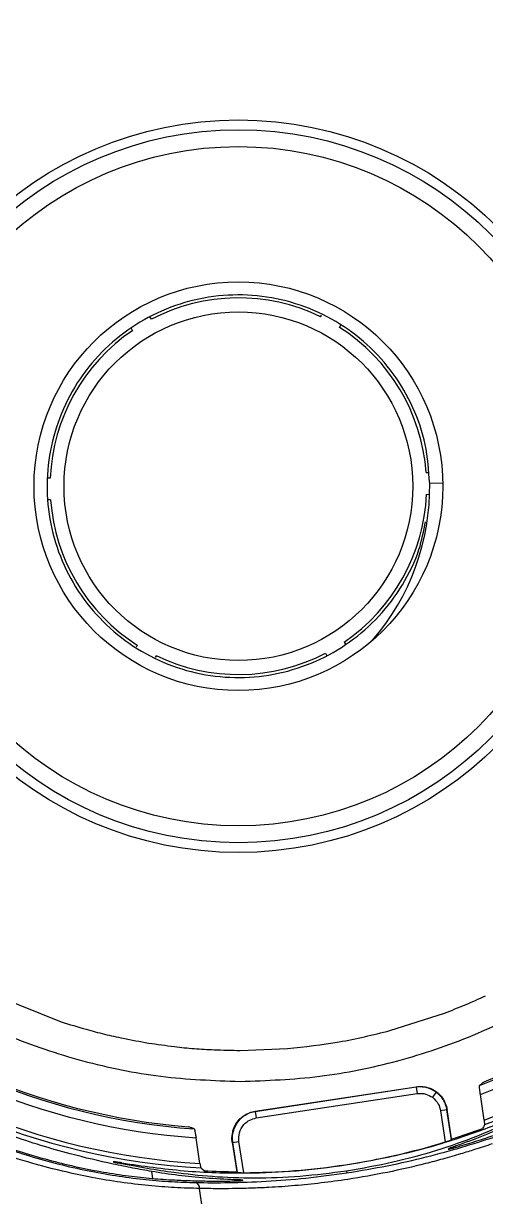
# Model space of a CAD drawing. Extents: x -51 to 27, y -13 to 136.
# Drawn here: x -39.43 to -37.31, y 42.49 to 47.88 of the extents above; entities that cross this region are included whole.
import ezdxf

# ---------------------------------------------------------------- set-up
doc = ezdxf.new("R2010")
doc.units = 0
doc.header["$MEASUREMENT"] = 0
doc.layers.add('GEOMETRY', color=2, linetype='Continuous', lineweight=25)

# ---------------------------------------------------------------- blocks, each defined once
blk = doc.blocks.new('2026 MONTERREY-BLOOM')
at = {"layer": 'GEOMETRY'}
for p, q in [((-27.1644, -37.1935), (-27.1711, -37.1823)), ((-26.3863, -37.1821), (-26.3818, -37.174)), ((-26.299, -37.2309), (-26.2934, -37.2209)), ((-27.2503, -37.2448), (-27.255, -37.2368)), ((-27.6294, -37.9243), (-27.6418, -37.9245)), ((-25.9001, -37.899), (-25.89, -37.8988)), ((-25.8241, -37.9479), (-25.8841, -37.9488)), ((-27.628, -38.0243), (-27.6375, -38.0244)), ((-25.8986, -37.999), (-25.8845, -37.9988)), ((-27.2291, -38.6924), (-27.2344, -38.7019)), ((-26.2778, -38.6785), (-26.2717, -38.6887)), ((-27.1417, -38.7412), (-27.1468, -38.7503)), ((-26.3637, -38.7298), (-26.3586, -38.7382)), ((-27.9257, -40.2855), (-27.5795, -40.426)), ((-26.0668, -40.4662), (-25.8155, -40.3852)), ((-26.7555, -40.5572), (-26.5384, -40.5483)), ((-26.6876, -40.8375), (-25.9462, -40.7245)), ((-25.947, -40.7257), (-26.6864, -40.8383)), ((-25.9462, -40.7245), (-25.947, -40.7257)), ((-25.947, -40.7257), (-25.9425, -40.7553)), ((-26.6819, -40.8679), (-25.9425, -40.7553)), ((-25.8542, -40.7485), (-25.8719, -40.7727)), ((-25.633, -40.8781), (-25.651, -40.7597)), ((-26.6864, -40.8383), (-26.6876, -40.8375)), ((-26.6864, -40.8383), (-26.6819, -40.8679)), ((-25.8047, -40.8304), (-25.8343, -40.8349)), ((-25.8343, -40.8349), (-25.8125, -40.9784)), ((-25.8047, -40.8304), (-25.8038, -40.8293)), ((-25.7837, -40.9679), (-25.8047, -40.8304)), ((-25.7832, -40.9646), (-25.8038, -40.8293)), ((-26.9408, -41.0773), (-26.9589, -40.9589)), ((-26.7923, -40.9798), (-26.7912, -40.9807)), ((-26.7923, -40.9798), (-26.7717, -41.1152)), ((-26.7912, -40.9807), (-26.7615, -40.9761)), ((-26.7912, -40.9807), (-26.7702, -41.1181)), ((-26.7397, -41.1197), (-26.7615, -40.9761)), ((-25.7622, -41.0043), (-25.7632, -40.9968)), ((-27.1576, -41.1464), (-27.1627, -41.1141)), ((-26.2709, -41.083), (-26.2707, -41.0842)), ((-26.2664, -41.1124), (-26.2652, -41.1205)), ((-26.7813, -41.1518), (-26.78, -41.1593)), ((-26.8148, -42.0655), (-26.9426, -41.1923))]:
    blk.add_line(p, q, dxfattribs=at)
at = {"layer": 'GEOMETRY', "flags": 128}
for points in [[(-25.6309, -40.8986), (-25.6365, -40.9082), (-25.641, -40.9158)], [(-25.7837, -40.9679), (-25.7834, -40.966), (-25.7832, -40.9646)], [(-26.922, -41.1109), (-26.9303, -41.1034), (-26.9368, -41.0975)], [(-26.7717, -41.1152), (-26.7709, -41.1168), (-26.7702, -41.1181)]]:
    blk.add_lwpolyline(points, dxfattribs=at)
at = {"layer": 'GEOMETRY'}
for radius in [1.685, 1.64, 1.5625, 0.94, 0.802]:
    blk.add_circle((-26.764, -37.9616), radius, dxfattribs=at)
for centre, radius, start, end in [((-26.7555, -37.9016), 3.201, 290.5678, 86.753), ((-26.7555, -37.9016), 3.181, 290.6619, 86.6589), ((-26.7555, -37.9016), 3.064, 291.1274, 86.1934), ((-26.7555, -37.9016), 3.201, 110.5678, 266.753), ((-26.7555, -37.9016), 3.024, 291.335, 85.9858), ((-26.7555, -37.9016), 3.016, 291.84, 85.4808), ((-26.7555, -37.9016), 3.181, 110.6619, 266.6589), ((-26.7555, -37.9016), 3.064, 111.1274, 266.1934), ((-26.7555, -37.9016), 3.024, 111.335, 265.9858), ((-26.7555, -37.9016), 3.016, 111.84, 265.4808), ((-26.764, -37.9616), 0.8662, 64.148, 117.5297), ((-26.764, -37.9616), 0.8662, 4.148, 57.5297), ((-26.764, -37.9616), 0.8662, 124.148, 177.5297), ((-26.964, -37.9646), 1.08, 319.1891, 0.8388), ((-26.764, -37.9616), 0.8662, 184.148, 237.5297), ((-26.764, -37.9616), 0.8662, 304.148, 357.5297), ((-26.764, -37.9616), 0.8662, 244.148, 297.5297), ((-26.7555, -37.9016), 3.2136, 287.6102, 290.2918), ((-26.7555, -37.9016), 3.2181, 278.6604, 287.0396), ((-26.7555, -37.9016), 3.2136, 267.029, 269.7106), ((-26.7555, -37.9016), 3.2181, 270.2812, 278.6604), ((-26.9688, -41.19), 0.0263, 355.0374, 71.2971)]:
    blk.add_arc(centre, radius, start, end, dxfattribs=at)
for points, knots in [([(-36.6427, -38.9849), (-36.6428, -38.748), (-36.6429, -38.2513), (-36.6431, -37.4958), (-36.643, -36.7174), (-36.6423, -35.9379), (-36.6409, -35.1552), (-36.6388, -34.37), (-36.6343, -33.1243), (-36.6247, -31.4274), (-36.6007, -28.7277), (-36.5557, -25.4875), (-36.48, -22.0033), (-36.3837, -18.8258), (-36.2694, -15.9518), (-36.1467, -13.5568), (-36.0218, -11.6425), (-35.9083, -10.2086), (-35.8038, -9.1111), (-35.7174, -8.3466), (-35.6715, -7.9173), (-35.5982, -7.4928), (-35.4908, -7.0801), (-35.3398, -6.6435), (-35.1358, -6.1898), (-34.8703, -5.7277), (-34.5603, -5.2943), (-34.2088, -4.8937), (-33.8193, -4.53), (-33.3956, -4.2066), (-32.942, -3.9269), (-32.4916, -3.7075), (-32.0535, -3.5411), (-31.634, -3.4198), (-31.1992, -3.3309), (-30.7502, -3.28), (-30.3002, -3.2288), (-29.6557, -3.1612), (-28.8172, -3.0818), (-27.5048, -2.9746), (-25.9207, -2.8687), (-23.9532, -2.7617), (-21.8759, -2.6679), (-19.6786, -2.5868), (-17.2507, -2.5139), (-14.59, -2.4519), (-11.7055, -2.4029), (-8.8195, -2.3695), (-5.9364, -2.3497), (-3.0548, -2.3416), (-0.5983, -2.3393), (1.4461, -2.34), (3.0915, -2.3423), (4.7536, -2.3465), (6.4156, -2.3534), (8.0545, -2.3645), (10.4077, -2.3864), (13.4813, -2.429), (16.9743, -2.5047), (20.1483, -2.6009), (23.0112, -2.7146), (25.3952, -2.8364), (27.3074, -2.9606), (28.7412, -3.0736), (29.84, -3.1777), (30.6063, -3.2639), (31.0378, -3.31), (31.4634, -3.3805), (31.8765, -3.4857), (32.3137, -3.6341), (32.7687, -3.8357), (33.2323, -4.0987), (33.6676, -4.4064), (34.0701, -4.7558), (34.436, -5.1433), (34.7616, -5.5651), (35.0437, -6.0171), (35.2785, -6.4922), (35.464, -6.9855), (35.6016, -7.491), (35.6829, -8.0099), (35.7387, -8.5338), (35.8146, -9.2299), (35.8967, -10.0974), (36.0051, -11.4079), (36.112, -12.9931), (36.2405, -15.3392), (36.3619, -18.1726), (36.4654, -21.4568), (36.5399, -24.7062), (36.5915, -27.9302), (36.6206, -30.8028), (36.6357, -33.3227), (36.6407, -34.9225), (36.6423, -35.9634), (36.6428, -36.4441), (36.643, -36.9237), (36.6431, -37.4023), (36.643, -37.8963), (36.6429, -38.4238), (36.6428, -38.792), (36.6428, -38.9849)], [0, 0, 0, 0, 0.005138, 0.010771, 0.016381, 0.022015, 0.027673, 0.03335, 0.039042, 0.054682, 0.070145, 0.097582, 0.124946, 0.145709, 0.16651, 0.187309, 0.197707, 0.208103, 0.218498, 0.221609, 0.224784, 0.227857, 0.230942, 0.234019, 0.237865, 0.24171, 0.245555, 0.249401, 0.253246, 0.257092, 0.260938, 0.264783, 0.267936, 0.271088, 0.274241, 0.277546, 0.280882, 0.284062, 0.291597, 0.299143, 0.312612, 0.326021, 0.341866, 0.357701, 0.373696, 0.394533, 0.415407, 0.436247, 0.457116, 0.477921, 0.498728, 0.51038, 0.52225, 0.534405, 0.54642, 0.558287, 0.569942, 0.597446, 0.624936, 0.645697, 0.666299, 0.687058, 0.697455, 0.707849, 0.718242, 0.721382, 0.724571, 0.72765, 0.730727, 0.733804, 0.737651, 0.741498, 0.745344, 0.74919, 0.753036, 0.756881, 0.760725, 0.76457, 0.768352, 0.772136, 0.775907, 0.779727, 0.783559, 0.79109, 0.798621, 0.812071, 0.825537, 0.849567, 0.873561, 0.896782, 0.920041, 0.943476, 0.95907, 0.97468, 0.978164, 0.981639, 0.985104, 0.988563, 0.992016, 0.995816, 1, 1, 1, 1]), ([(-26.7555, -35.1032), (-26.8776, -35.1079), (-27.1218, -35.1171), (-27.4818, -35.1914), (-27.8294, -35.3087), (-28.1587, -35.4713), (-28.4639, -35.6751), (-28.7399, -35.9172), (-28.9819, -36.1932), (-29.1858, -36.4984), (-29.3484, -36.8277), (-29.4657, -37.1753), (-29.54, -37.5353), (-29.5493, -37.7795), (-29.5539, -37.9016)], [0, 0, 0, 0, 0.083333, 0.166667, 0.25, 0.333333, 0.416667, 0.5, 0.583333, 0.666667, 0.75, 0.833333, 0.916667, 1, 1, 1, 1]), ([(-23.957, -37.9016), (-23.9617, -37.7795), (-23.9709, -37.5353), (-24.0452, -37.1753), (-24.1625, -36.8277), (-24.3251, -36.4984), (-24.529, -36.1932), (-24.771, -35.9172), (-25.047, -35.6751), (-25.3522, -35.4713), (-25.6815, -35.3087), (-26.0291, -35.1914), (-26.3891, -35.1171), (-26.6334, -35.1079), (-26.7555, -35.1032)], [0, 0, 0, 0, 0.083333, 0.166667, 0.25, 0.333333, 0.416667, 0.5, 0.583333, 0.666667, 0.75, 0.833333, 0.916667, 1, 1, 1, 1]), ([(-25.8841, -37.9488), (-25.8886, -37.8885), (-25.8975, -37.7689), (-25.9567, -37.5974), (-26.0469, -37.4408), (-26.1678, -37.3061), (-26.3133, -37.1987), (-26.4777, -37.123), (-26.654, -37.0824), (-26.8349, -37.0784), (-27.0128, -37.1111), (-27.1804, -37.1794), (-27.3305, -37.2803), (-27.4572, -37.4095), (-27.5549, -37.5619), (-27.6195, -37.7308), (-27.6487, -37.9093), (-27.6408, -38.0902), (-27.5964, -38.2655), (-27.5174, -38.4283), (-27.4069, -38.5716), (-27.2696, -38.6894), (-27.1113, -38.777), (-26.9384, -38.8305), (-26.7583, -38.8477), (-26.5785, -38.8282), (-26.4062, -38.7724), (-26.2492, -38.6828), (-26.1131, -38.5633), (-26.0054, -38.4183), (-25.9321, -38.2698), (-25.9116, -38.1681), (-25.903, -38.1253)], [0, 0, 0, 0, 0.033796, 0.067121, 0.10089, 0.13471, 0.168043, 0.20178, 0.23562, 0.268968, 0.302671, 0.336528, 0.369898, 0.403563, 0.437432, 0.470833, 0.504455, 0.538334, 0.571772, 0.60535, 0.639233, 0.672717, 0.706245, 0.74013, 0.773665, 0.807143, 0.841026, 0.874609, 0.908042, 0.94192, 0.975548, 1, 1, 1, 1]), ([(-29.5539, -37.9016), (-29.5493, -38.0237), (-29.54, -38.2679), (-29.4657, -38.628), (-29.3484, -38.9756), (-29.1858, -39.3048), (-28.982, -39.6101), (-28.7399, -39.8861), (-28.4639, -40.1281), (-28.1587, -40.332), (-27.8294, -40.4946), (-27.4818, -40.6119), (-27.1218, -40.6862), (-26.8776, -40.6954), (-26.7555, -40.7001)], [0, 0, 0, 0, 0.083333, 0.166667, 0.25, 0.333333, 0.416667, 0.5, 0.583333, 0.666667, 0.75, 0.833333, 0.916667, 1, 1, 1, 1]), ([(-26.7555, -40.7001), (-26.6334, -40.6954), (-26.3891, -40.6862), (-26.0291, -40.6119), (-25.6815, -40.4946), (-25.3522, -40.332), (-25.047, -40.1281), (-24.771, -39.8861), (-24.529, -39.6101), (-24.3251, -39.3048), (-24.1625, -38.9756), (-24.0452, -38.628), (-23.9709, -38.2679), (-23.9617, -38.0237), (-23.957, -37.9016)], [0, 0, 0, 0, 0.0833333, 0.1666667, 0.25, 0.3333333, 0.4166667, 0.5, 0.5833333, 0.6666667, 0.75, 0.8333333, 0.9166667, 1, 1, 1, 1]), ([(-19.8033, -75.3764), (-20.5726, -75.3487), (-22.1071, -75.2936), (-24.4102, -75.1858), (-26.4521, -75.0692), (-28.236, -74.9394), (-29.4096, -74.8337), (-30.2308, -74.7488), (-30.6969, -74.6957), (-31.1616, -74.645), (-31.6218, -74.5543), (-32.0883, -74.4187), (-32.5518, -74.2366), (-33.0066, -74.006), (-33.4377, -73.7331), (-33.8408, -73.4206), (-34.2125, -73.0713), (-34.5493, -72.6882), (-34.8482, -72.2749), (-35.1066, -71.8351), (-35.3065, -71.4059), (-35.4568, -70.9961), (-35.566, -70.6114), (-35.6464, -70.2238), (-35.6951, -69.8245), (-35.7408, -69.4226), (-35.8384, -68.5165), (-35.959, -67.1829), (-36.0842, -65.4161), (-36.1971, -63.4626), (-36.3013, -61.258), (-36.3943, -58.796), (-36.4684, -56.328), (-36.5267, -53.8502), (-36.5772, -51.0384), (-36.6156, -47.8954), (-36.6375, -44.5611), (-36.6425, -42.225), (-36.643, -40.8865), (-36.6431, -40.4064), (-36.643, -39.9263), (-36.6428, -39.4525), (-36.6428, -39.1387), (-36.6427, -38.9849)], [0, 0, 0, 0, 0.0467709, 0.0932958, 0.1400933, 0.1710351, 0.2019709, 0.2116866, 0.2211975, 0.2304811, 0.2400742, 0.2496538, 0.2599664, 0.2702825, 0.2805986, 0.2909143, 0.3012298, 0.311545, 0.3218607, 0.3321766, 0.3424925, 0.3505825, 0.3586781, 0.3667695, 0.3746051, 0.3831066, 0.3913525, 0.429977, 0.4644608, 0.4989699, 0.5488683, 0.598565, 0.6486664, 0.6988989, 0.7491594, 0.8195402, 0.8898842, 0.9517621, 0.9614858, 0.9712096, 0.9809334, 0.9906576, 1, 1, 1, 1]), ([(-25.8155, -40.3852), (-25.7837, -40.3729), (-25.7202, -40.3482), (-25.6583, -40.3199), (-25.6273, -40.3057)], [0, 0, 0, 0, 0.499977, 1, 1, 1, 1]), ([(-28.8652, -40.4004), (-28.8237, -40.4364), (-28.7407, -40.5084), (-28.6044, -40.611), (-28.4591, -40.7089), (-28.3045, -40.8002), (-28.1415, -40.8836), (-27.9857, -40.9518), (-27.8406, -41.0062), (-27.707, -41.0491), (-27.574, -41.0851), (-27.4415, -41.1143), (-27.3124, -41.1366), (-27.1879, -41.1522), (-27.0689, -41.162), (-26.9967, -41.1641), (-26.9604, -41.1651)], [0, 0, 0, 0, 0.083609, 0.167016, 0.249377, 0.333662, 0.416986, 0.499237, 0.562712, 0.624621, 0.687682, 0.749602, 0.812348, 0.874485, 0.93689, 1, 1, 1, 1]), ([(-26.9426, -41.1923), (-26.9803, -41.1913), (-27.0546, -41.1894), (-27.1772, -41.1799), (-27.3047, -41.1646), (-27.4522, -41.1402), (-27.6183, -41.1036), (-27.8015, -41.0513), (-27.9664, -40.9929), (-28.1133, -40.9319), (-28.2402, -40.8723), (-28.3647, -40.8068), (-28.4956, -40.7304), (-28.632, -40.6409), (-28.7731, -40.5375), (-28.8596, -40.4642), (-28.9041, -40.4265)], [0, 0, 0, 0, 0.0636861, 0.1255188, 0.1882386, 0.2503999, 0.3334402, 0.4164764, 0.5007029, 0.5618895, 0.6253001, 0.6864622, 0.7506228, 0.8317691, 0.9134218, 1, 1, 1, 1]), ([(-28.7905, -40.4547), (-28.762, -40.4784), (-28.7051, -40.5257), (-28.612, -40.5958), (-28.5158, -40.6627), (-28.4026, -40.735), (-28.2734, -40.8092), (-28.1241, -40.8843), (-27.9438, -40.9628), (-27.7295, -41.0383), (-27.526, -41.0905), (-27.3686, -41.1203), (-27.255, -41.1369), (-27.1458, -41.1484), (-27.0796, -41.1521), (-27.046, -41.1539)], [0, 0, 0, 0, 0.062662, 0.124976, 0.190098, 0.249531, 0.334712, 0.417565, 0.499497, 0.624823, 0.749641, 0.812015, 0.874684, 0.936589, 1, 1, 1, 1]), ([(-27.5795, -40.426), (-27.5409, -40.4374), (-27.4748, -40.4571), (-27.38, -40.4832), (-27.2845, -40.5038), (-27.2167, -40.5161), (-27.1776, -40.5232)], [0, 0, 0, 0, 0.291832, 0.500119, 0.712264, 1, 1, 1, 1]), ([(-26.5384, -40.5483), (-26.4588, -40.54), (-26.2998, -40.5233), (-26.1444, -40.4852), (-26.0668, -40.4662)], [0, 0, 0, 0, 0.500006, 1, 1, 1, 1]), ([(-27.1627, -41.1141), (-27.1912, -41.1091), (-27.2478, -41.0991), (-27.371, -41.0743), (-27.5136, -41.0405), (-27.6729, -40.9949), (-27.8112, -40.9496), (-27.9361, -40.903), (-28.0484, -40.8566), (-28.1451, -40.8133), (-28.2419, -40.7665), (-28.3352, -40.718), (-28.4264, -40.6671), (-28.5124, -40.616), (-28.5948, -40.5641), (-28.6462, -40.5295), (-28.6719, -40.5122)], [0, 0, 0, 0, 0.062956, 0.124897, 0.250264, 0.333335, 0.416486, 0.50109, 0.561415, 0.625024, 0.684497, 0.750001, 0.812588, 0.874919, 0.937289, 1, 1, 1, 1]), ([(-27.1776, -40.5232), (-27.1378, -40.5288), (-27.0678, -40.5387), (-26.9673, -40.5498), (-26.8663, -40.5549), (-26.7957, -40.5564), (-26.7555, -40.5572)], [0, 0, 0, 0, 0.284689, 0.5, 0.715261, 1, 1, 1, 1]), ([(-25.8542, -40.7485), (-25.868, -40.7405), (-25.8891, -40.7283), (-25.9218, -40.7234), (-25.9386, -40.7249), (-25.947, -40.7257)], [0, 0, 0, 0, 0.485201, 0.739178, 1, 1, 1, 1]), ([(-25.9462, -40.7245), (-25.9425, -40.7241), (-25.9359, -40.7232), (-25.9293, -40.7231), (-25.9264, -40.7231)], [0, 0, 0, 0, 0.560006, 1, 1, 1, 1]), ([(-25.9264, -40.7231), (-25.9133, -40.7244), (-25.8873, -40.727), (-25.8523, -40.7459), (-25.8238, -40.7736), (-25.8135, -40.7978), (-25.8084, -40.8099)], [0, 0, 0, 0, 0.249628, 0.499326, 0.749082, 1, 1, 1, 1]), ([(-25.651, -40.7597), (-25.6518, -40.7545), (-25.6533, -40.7441), (-25.6549, -40.7306), (-25.6555, -40.7228), (-25.6556, -40.7192), (-25.6553, -40.7187), (-25.6552, -40.7184)], [0, 0, 0, 0, 0.249778, 0.499394, 0.748606, 0.875048, 1, 1, 1, 1]), ([(-25.6552, -40.7184), (-25.6512, -40.7152), (-25.6439, -40.7095), (-25.6366, -40.7037), (-25.6335, -40.7012)], [0, 0, 0, 0, 0.560576, 1, 1, 1, 1]), ([(-26.2707, -41.0842), (-26.1758, -41.0673), (-25.9858, -41.0333), (-25.7279, -40.9557), (-25.4955, -40.8679), (-25.3591, -40.8017), (-25.291, -40.7686)], [0, 0, 0, 0, 0.279603, 0.560095, 0.780397, 1, 1, 1, 1]), ([(-25.9425, -40.7553), (-25.9283, -40.7548), (-25.903, -40.7539), (-25.8814, -40.767), (-25.8719, -40.7727)], [0, 0, 0, 0, 0.560019, 1, 1, 1, 1]), ([(-25.8719, -40.7727), (-25.8615, -40.7824), (-25.843, -40.7997), (-25.837, -40.8242), (-25.8343, -40.8349)], [0, 0, 0, 0, 0.559979, 1, 1, 1, 1]), ([(-25.8047, -40.8304), (-25.8065, -40.8221), (-25.81, -40.8056), (-25.8245, -40.7759), (-25.8424, -40.7594), (-25.8542, -40.7485)], [0, 0, 0, 0, 0.260822, 0.514799, 1, 1, 1, 1]), ([(-26.7937, -40.96), (-26.7924, -40.947), (-26.7899, -40.9209), (-26.7709, -40.886), (-26.7432, -40.8574), (-26.719, -40.8472), (-26.7069, -40.842)], [0, 0, 0, 0, 0.249628, 0.499326, 0.749082, 1, 1, 1, 1]), ([(-26.6864, -40.8383), (-26.6948, -40.8401), (-26.7113, -40.8436), (-26.7406, -40.8583), (-26.7708, -40.8859), (-26.7882, -40.923), (-26.7935, -40.9554), (-26.792, -40.9722), (-26.7912, -40.9807)], [0, 0, 0, 0, 0.130413, 0.257402, 0.5, 0.742603, 0.869591, 1, 1, 1, 1]), ([(-26.7069, -40.842), (-26.7034, -40.841), (-26.697, -40.8391), (-26.6904, -40.838), (-26.6876, -40.8375)], [0, 0, 0, 0, 0.559994, 1, 1, 1, 1]), ([(-25.8084, -40.8099), (-25.8073, -40.8135), (-25.8054, -40.8198), (-25.8043, -40.8264), (-25.8038, -40.8293)], [0, 0, 0, 0, 0.559994, 1, 1, 1, 1]), ([(-25.4102, -40.8472), (-25.4469, -40.8653), (-25.5183, -40.9005), (-25.6369, -40.9512), (-25.7211, -40.9816), (-25.7632, -40.9968)], [0, 0, 0, 0, 0.346246, 0.673442, 1, 1, 1, 1]), ([(-26.7615, -40.9761), (-26.7619, -40.9626), (-26.7627, -40.9344), (-26.7421, -40.899), (-26.7133, -40.8759), (-26.6921, -40.8705), (-26.6819, -40.8679)], [0, 0, 0, 0, 0.270275, 0.562425, 0.789722, 1, 1, 1, 1]), ([(-25.5065, -40.8828), (-25.5589, -40.9064), (-25.6638, -40.9536), (-25.8503, -41.0188), (-26.0524, -41.0749), (-26.1949, -41.0999), (-26.2664, -41.1124)], [0, 0, 0, 0, 0.249927, 0.50032, 0.749453, 1, 1, 1, 1]), ([(-25.6309, -40.8986), (-25.6308, -40.8981), (-25.6307, -40.8971), (-25.6311, -40.8923), (-25.6319, -40.8857), (-25.6326, -40.8806), (-25.633, -40.8781)], [0, 0, 0, 0, 0.250374, 0.499696, 0.749168, 1, 1, 1, 1]), ([(-26.9671, -40.9183), (-26.972, -40.9164), (-26.9806, -40.9131), (-26.9893, -40.9097), (-26.9931, -40.9083)], [0, 0, 0, 0, 0.5605756, 1, 1, 1, 1]), ([(-26.9671, -40.9183), (-26.9668, -40.919), (-26.966, -40.9204), (-26.9638, -40.93), (-26.9613, -40.9433), (-26.9597, -40.9537), (-26.9589, -40.9589)], [0, 0, 0, 0, 0.249917, 0.499739, 0.749121, 1, 1, 1, 1]), ([(-26.7923, -40.9798), (-26.7928, -40.9761), (-26.7936, -40.9696), (-26.7937, -40.9629), (-26.7937, -40.96)], [0, 0, 0, 0, 0.560006, 1, 1, 1, 1]), ([(-26.2652, -41.1205), (-26.2027, -41.1101), (-26.0775, -41.0892), (-25.8985, -41.0478), (-25.7311, -41.0021), (-25.636, -40.9715), (-25.5882, -40.9561)], [0, 0, 0, 0, 0.248911, 0.499423, 0.748494, 1, 1, 1, 1]), ([(-25.7654, -41.0035), (-25.7357, -40.9946), (-25.677, -40.9771), (-25.5912, -40.9488), (-25.5381, -40.93), (-25.5098, -40.9199)], [0, 0, 0, 0, 0.323907, 0.639948, 1, 1, 1, 1]), ([(-25.5971, -40.9873), (-25.6235, -40.9961), (-25.6695, -41.0113), (-25.746, -41.0348), (-25.8212, -41.0565), (-25.9319, -41.0859), (-26.0772, -41.1193), (-26.2405, -41.1484), (-26.3836, -41.1677), (-26.5055, -41.1801), (-26.6131, -41.1875), (-26.709, -41.1916), (-26.7872, -41.1933), (-26.8669, -41.1936), (-26.915, -41.1927), (-26.9426, -41.1923)], [0, 0, 0, 0, 0.072238, 0.125841, 0.191033, 0.25048, 0.375705, 0.500141, 0.583255, 0.66572, 0.749958, 0.809612, 0.875087, 0.928298, 1, 1, 1, 1]), ([(-25.8125, -40.9784), (-25.8087, -40.9773), (-25.8012, -40.975), (-25.7919, -40.9716), (-25.7852, -40.9689), (-25.7842, -40.9682), (-25.7837, -40.9679)], [0, 0, 0, 0, 0.249973, 0.500265, 0.745532, 1, 1, 1, 1]), ([(-25.7632, -40.9968), (-25.768, -40.9985), (-25.7778, -41.0019), (-25.789, -41.0061), (-25.7965, -41.0093), (-25.7994, -41.0111), (-25.7974, -41.0114), (-25.7906, -41.0102), (-25.7798, -41.0076), (-25.7702, -41.0049), (-25.7654, -41.0035)], [0, 0, 0, 0, 0.124832, 0.249794, 0.374825, 0.499854, 0.624834, 0.749744, 0.874734, 1, 1, 1, 1]), ([(-27.2999, -41.0746), (-27.3043, -41.0739), (-27.3133, -41.0724), (-27.3254, -41.0706), (-27.3348, -41.0694), (-27.3404, -41.069), (-27.3413, -41.0696), (-27.3374, -41.071), (-27.3296, -41.073), (-27.322, -41.0747), (-27.3181, -41.0755)], [0, 0, 0, 0, 0.125155, 0.249836, 0.374812, 0.499569, 0.62457, 0.749659, 0.874672, 1, 1, 1, 1]), ([(-27.0602, -41.1195), (-27.1006, -41.1136), (-27.1816, -41.1018), (-27.2726, -41.0843), (-27.3181, -41.0755)], [0, 0, 0, 0, 0.498715, 1, 1, 1, 1]), ([(-27.2999, -41.0746), (-27.2045, -41.0885), (-27.0134, -41.1162), (-26.7442, -41.1239), (-26.496, -41.1139), (-26.3457, -41.0941), (-26.2707, -41.0842)], [0, 0, 0, 0, 0.279603, 0.560096, 0.780397, 1, 1, 1, 1]), ([(-26.7813, -41.1518), (-26.8259, -41.1499), (-26.9154, -41.146), (-27.0437, -41.1328), (-27.1223, -41.1205), (-27.1627, -41.1141)], [0, 0, 0, 0, 0.326556, 0.653751, 1, 1, 1, 1]), ([(-26.2664, -41.1124), (-26.3378, -41.1217), (-26.4812, -41.1403), (-26.6905, -41.1469), (-26.8884, -41.1403), (-27.0028, -41.1264), (-27.0602, -41.1195)], [0, 0, 0, 0, 0.2487695, 0.4991763, 0.7485578, 1, 1, 1, 1]), ([(-26.9604, -41.1651), (-26.9105, -41.1656), (-26.8107, -41.1665), (-26.6377, -41.1604), (-26.4542, -41.1466), (-26.3283, -41.1292), (-26.2652, -41.1205)], [0, 0, 0, 0, 0.24988, 0.500178, 0.749486, 1, 1, 1, 1]), ([(-26.9408, -41.0773), (-26.9404, -41.0798), (-26.9396, -41.0849), (-26.9384, -41.0914), (-26.9374, -41.0962), (-26.937, -41.0971), (-26.9368, -41.0975)], [0, 0, 0, 0, 0.250537, 0.499986, 0.749604, 1, 1, 1, 1]), ([(-26.7702, -41.1181), (-26.7698, -41.1183), (-26.769, -41.1186), (-26.7652, -41.119), (-26.76, -41.1193), (-26.7514, -41.1196), (-26.7436, -41.1196), (-26.7397, -41.1197)], [0, 0, 0, 0, 0.232908, 0.362605, 0.500879, 0.750279, 1, 1, 1, 1]), ([(-27.046, -41.1539), (-27.0228, -41.1549), (-26.9814, -41.1565), (-26.914, -41.158), (-26.8481, -41.1586), (-26.8001, -41.1579), (-26.7771, -41.1576)], [0, 0, 0, 0, 0.281007, 0.499995, 0.761399, 1, 1, 1, 1]), ([(-26.7771, -41.1576), (-26.7721, -41.1575), (-26.7621, -41.1572), (-26.7511, -41.1565), (-26.7443, -41.1556), (-26.7424, -41.1547), (-26.7457, -41.1538), (-26.7538, -41.153), (-26.7657, -41.1524), (-26.7761, -41.152), (-26.7813, -41.1518)], [0, 0, 0, 0, 0.125197, 0.249847, 0.374838, 0.499862, 0.624657, 0.749823, 0.874688, 1, 1, 1, 1])]:
    blk.add_open_spline(points, degree=3, knots=knots, dxfattribs=at)
for points in [[(-27.0265, -33.0871), (-27.1782, -33.0998), (-27.4816, -33.1252), (-27.9295, -33.2177), (-28.367, -33.3489), (-28.7901, -33.5218), (-29.195, -33.7337), (-29.578, -33.9829), (-29.9357, -34.2673), (-30.265, -34.5841), (-30.5629, -34.9307), (-30.8266, -35.3039), (-31.054, -35.7003), (-31.2427, -36.1164), (-31.3916, -36.5486), (-31.498, -36.9928), (-31.5652, -37.4452), (-31.5735, -37.7495), (-31.5776, -37.9016)], [(-31.5776, -37.9016), (-31.5735, -38.0538), (-31.5652, -38.3581), (-31.498, -38.8105), (-31.3916, -39.2547), (-31.2427, -39.6868), (-31.054, -40.103), (-30.8266, -40.4994), (-30.5629, -40.8726), (-30.265, -41.2192), (-29.9357, -41.536), (-29.578, -41.8203), (-29.195, -42.0696), (-28.7901, -42.2815), (-28.367, -42.4544), (-27.9295, -42.5856), (-27.4816, -42.6781), (-27.1782, -42.7035), (-27.0265, -42.7162)]]:
    blk.add_open_spline(points, degree=3, dxfattribs=at)

msp = doc.modelspace()

# ---------------------------------------------------------------- block references
msp.add_blockref('2026 MONTERREY-BLOOM', (-11.682, 83.7145))

doc.saveas('drawing.dxf')
